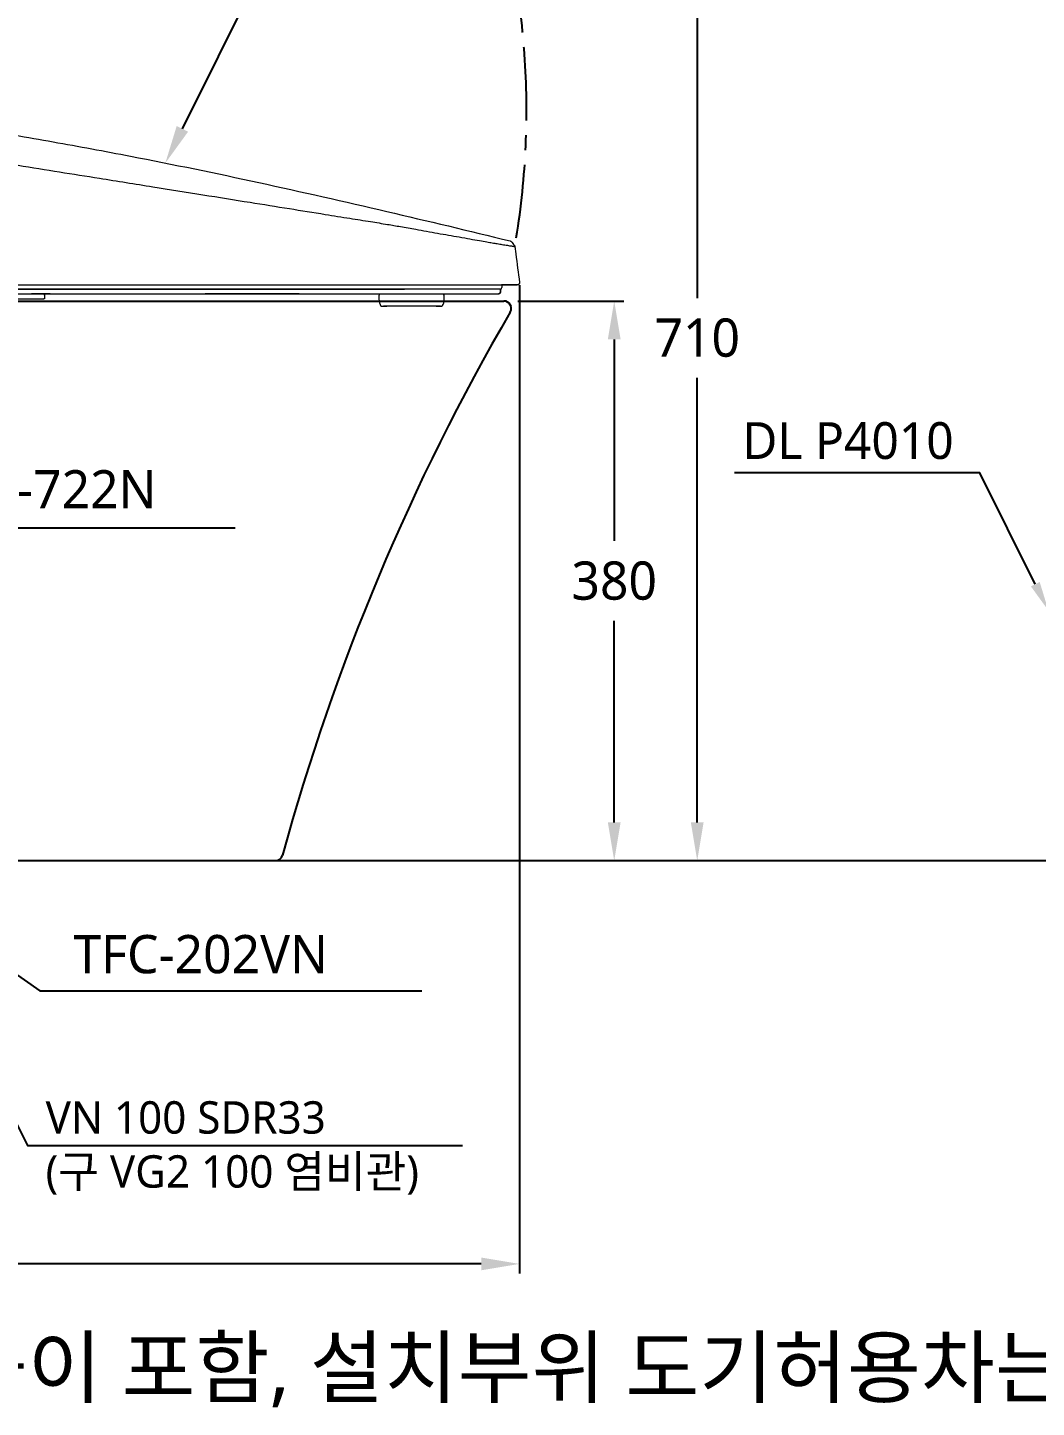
# Model space of a CAD drawing. Extents: x -2111 to 4214, y -25 to 2527.
# Drawn here: x -1409 to -724, y -25 to 912 of the extents above; entities that cross this region are included whole.
import ezdxf

# ---------------------------------------------------------------- set-up
doc = ezdxf.new("R2010")
doc.units = 0
doc.header["$LTSCALE"] = 20
doc.header["$MEASUREMENT"] = 0
doc.linetypes.add('CENTER', pattern=[2, 1.25, -0.25, 0.25, -0.25])
doc.layers.get('0').update_dxf_attribs({"linetype": 'CONTINUOUS'})
doc.layers.get('DEFPOINTS').update_dxf_attribs({"linetype": 'CONTINUOUS'})
for name, color, linetype in [('1', 7, 'CONTINUOUS'), ('2', 2, 'CONTINUOUS'), ('3', 3, 'CONTINUOUS'), ('6', 6, 'CONTINUOUS'), ('CENTER', 2, 'CENTER')]:
    doc.layers.add(name, color=color, linetype=linetype)
doc.styles.add('GHS', font='romans', dxfattribs={"bigfont": 'ghs'})
doc.styles.add('ROMANS', font='NanumGothic.ttf', dxfattribs={"height": 10.144927})
doc.styles.get("Standard").update_dxf_attribs({"font": 'NanumGothic.ttf'})
doc.dimstyles.get("Standard").update_dxf_attribs({"dimtxt": 2.7, "dimasz": 2.5, "dimexe": 1.5, "dimexo": 1.5, "dimgap": 1.5, "dimtad": 1, "dimdec": 0, "dimlfac": 10, "dimzin": 0, "dimdsep": 46, "dimtxsty": 'Standard', "dimcen": 0, "dimclrt": 2, "dimadec": 0, "dimazin": 0, "dimtfac": 1, "dimtdec": 0, "dimtmove": 0, "dimatfit": 3, "dimfxl": 0, "dimtolj": 1, "dimtzin": 0, "dimarcsym": 0})

# ---------------------------------------------------------------- blocks, each defined once
blk = doc.blocks.new('*D59')
at = {"color": 3, "lineweight": -2}
for p, q in [((-1011.55, 1056.61), (-948.06, 1056.61)), ((-954.56, 1030.61), (-954.56, 728.67)), ((-954.56, 372.61), (-954.56, 674.55)), ((-968.68, 346.61), (-948.06, 346.61))]:
    blk.add_line(p, q, dxfattribs=at)
at = {"color": 3}
for points in [[(-958.9, 1030.61), (-950.23, 1030.61), (-954.56, 1056.61)], [(-958.9, 372.61), (-950.23, 372.61), (-954.56, 346.61)]]:
    blk.add_solid(points, dxfattribs=at)
at = {"layer": 'DEFPOINTS', "color": 0}
for p in [(-1013.5, 1056.61), (-970.63, 346.61), (-954.56, 346.61)]:
    blk.add_point(p, dxfattribs=at)
at = {"color": 2, "insert": (-954.56, 701.61), "char_height": 26, "attachment_point": 5}
blk.add_mtext('\\A1;710', dxfattribs=at)
blk = doc.blocks.new('*D65')
at = {"color": 3, "lineweight": -2}
for p, q in [((-1076.48, 726.61), (-1004.45, 726.61)), ((-1010.95, 700.61), (-1010.95, 563.78)), ((-1010.95, 372.61), (-1010.95, 509.44)), ((-1210.85, 346.61), (-1004.45, 346.61))]:
    blk.add_line(p, q, dxfattribs=at)
at = {"color": 3}
for points in [[(-1015.28, 700.61), (-1006.61, 700.61), (-1010.95, 726.61)], [(-1015.28, 372.61), (-1006.61, 372.61), (-1010.95, 346.61)]]:
    blk.add_solid(points, dxfattribs=at)
at = {"layer": 'DEFPOINTS', "color": 0}
for p in [(-1078.43, 726.61), (-1212.8, 346.61), (-1010.95, 346.61)]:
    blk.add_point(p, dxfattribs=at)
at = {"color": 2, "insert": (-1010.95, 536.61), "char_height": 26, "attachment_point": 5}
blk.add_mtext('\\A1;380', dxfattribs=at)
blk = doc.blocks.new('*D68')
at = {"color": 3, "lineweight": -2}
for p, q in [((-1075.3, 737.34), (-1075.3, 66.23)), ((-1843.43, 342.71), (-1843.43, 66.23)), ((-1101.3, 72.73), (-1817.43, 72.73))]:
    blk.add_line(p, q, dxfattribs=at)
at = {"color": 3}
for points in [[(-1817.43, 77.07), (-1817.43, 68.4), (-1843.43, 72.73)], [(-1101.3, 77.07), (-1101.3, 68.4), (-1075.3, 72.73)]]:
    blk.add_solid(points, dxfattribs=at)
at = {"layer": 'DEFPOINTS', "color": 0}
for p in [(-1075.3, 739.29), (-1843.43, 344.66), (-1843.43, 72.73)]:
    blk.add_point(p, dxfattribs=at)
at = {"color": 2, "insert": (-1459.37, 99.89), "char_height": 26, "attachment_point": 5}
blk.add_mtext('\\A1;767', dxfattribs=at)

msp = doc.modelspace()

# ---------------------------------------------------------------- linework, layer by layer
at = {"color": 7}
for p, q in [((-1816.89, 726.62), (-1085.89, 726.62)), ((-1792.63, 346.62), (-1241.06, 346.61))]:
    msp.add_line(p, q, dxfattribs=at)
for centre, radius, start, end in [((-1085.89, 721.62), 5, 329.79978, 90.1088), ((251.54, -56.79), 1542.47, 149.79978, 164.69752), ((-1241.06, 351.61), 5, 269.99867, 344.69752)]:
    msp.add_arc(centre, radius, start, end, dxfattribs=at)
at = {"layer": '1', "color": 7, "linetype": 'Continuous', "lineweight": 18}
for p, q in [((-1080.79, 766.91), (-1080.79, 766.91)), ((-1080.79, 766.91), (-1080.79, 766.91)), ((-1078.47, 763.65), (-1077.82, 758.66)), ((-1408.37, 731.62), (-1406.87, 731.62)), ((-1405.09, 731.62), (-1406.87, 731.62)), ((-1405.09, 731.62), (-1405.05, 731.62)), ((-1403.25, 731.62), (-1405.05, 731.62)), ((-1088.24, 732.62), (-1088.24, 732.62)), ((-1088.2, 734.62), (-1088.19, 734.62)), ((-1087.19, 735.73), (-1087.2, 735.73)), ((-1087.2, 735.73), (-1087.19, 735.73)), ((-1087.19, 735.73), (-1087.19, 735.73)), ((-1429.25, 728.12), (-1405.66, 728.12)), ((-1405.66, 728.12), (-1398.41, 728.12)), ((-1398, 728.12), (-1398.41, 728.12)), ((-1398, 730.62), (-1398, 728.12)), ((-1170.52, 728.12), (-1170.52, 730.62)), ((-1170.24, 724.95), (-1170.52, 728.12)), ((-1145.6, 723.12), (-1165.4, 723.12)), ((-1126.72, 728.12), (-1127, 724.95)), ((-1126.72, 730.62), (-1126.72, 728.12))]:
    msp.add_line(p, q, dxfattribs=at)
at = {"layer": '1', "color": 7, "linetype": 'Continuous', "lineweight": 13}
for p, q in [((-1088.24, 732.62), (-1088.25, 732.62)), ((-1088.25, 732.62), (-1088.25, 732.62)), ((-1076.79, 737.6), (-1076.8, 737.6))]:
    msp.add_line(p, q, dxfattribs=at)
at = {"layer": '1', "color": 7, "linetype": 'Continuous', "lineweight": 18}
for centre, start, end in [((-1168.25, 725.12), 185, 270), ((-1128.99, 725.12), 270, 355)]:
    msp.add_arc(centre, 2, start, end, dxfattribs=at)
at = {"layer": '1', "color": 7, "linetype": 'Continuous', "lineweight": 18, "extrusion": (0, 0, -1)}
for centre, major_axis, start_param, end_param in [((-1397, 730.62), (0, 1), 4.741103, 6.28189), ((-1171.52, 730.62), (0, 1), 0.001309, 1.599654), ((-1125.72, 730.62), (0, -1), 1.572836, 3.141588)]:
    msp.add_ellipse(centre, major_axis=major_axis, ratio=1, start_param=start_param, end_param=end_param, dxfattribs=at)
at = {"layer": '1', "color": 7, "linetype": 'Continuous', "lineweight": 18}
for points, degree, knots in [([(-1577.59, 860.68), (-1568.5, 859.88), (-1541.74, 857.28), (-1497.43, 851.73), (-1444.71, 843.81), (-1392.1, 834.88), (-1327.88, 822.99), (-1252.22, 807.42), (-1166.47, 787.88), (-1109.84, 774.34), (-1081.6, 767.43)], 3, [0.0001769, 0.0001769, 0.0001769, 0.0001769, 0.0544635, 0.1599748, 0.2656167, 0.3713739, 0.4772296, 0.6538318, 0.8305959, 1, 1, 1, 1]), ([(-1079.84, 763.86), (-1079.82, 763.86), (-1079.51, 763.81), (-1079.01, 763.73), (-1078.55, 763.66), (-1078.49, 763.65), (-1078.47, 763.65)], 3, [0, 0, 0, 0, 0.022768, 0.350763, 0.676477, 1, 1, 1, 1]), ([(-1513.87, 741.53), (-1511.62, 741.16), (-1507, 740.41), (-1499.88, 739.53), (-1492.42, 738.81), (-1484.63, 738.26), (-1476.5, 737.88), (-1468.05, 737.65), (-1459.28, 737.58), (-1450.2, 737.6), (-1435.92, 737.59), (-1416.54, 737.6), (-1392.17, 737.6), (-1375.92, 737.6), (-1367.8, 737.6)], 3, [0, 0, 0, 0, 0.046811, 0.095785, 0.146948, 0.200319, 0.255899, 0.313678, 0.373623, 0.435699, 0.499915, 0.666576, 0.83327, 1, 1, 1, 1]), ([(-1493.96, 738.88), (-1491.2, 738.37), (-1488.45, 737.9), (-1479.89, 736.51), (-1474.1, 735.58), (-1462.49, 734.62), (-1456.67, 734.62), (-1427.6, 734.61), (-1404.35, 734.62), (-1357.88, 734.62), (-1334.66, 734.62), (-1288.23, 734.62), (-1265.02, 734.62), (-1230.23, 734.62), (-1218.64, 734.62), (-1195.47, 734.62), (-1183.88, 734.62), (-1169.4, 734.62), (-1166.51, 734.62), (-1160.72, 734.62), (-1157.83, 734.62), (-1154.44, 734.62), (-1153.9, 734.62), (-1153.36, 734.62)], 3, [0, 0, 0, 0, 0.024322, 0.024322, 0.07542, 0.07542, 0.126517, 0.126517, 0.330906, 0.330906, 0.535295, 0.535295, 0.739684, 0.739684, 0.841879, 0.841879, 0.944073, 0.944073, 0.969622, 0.969622, 0.995171, 0.995171, 1, 1, 1, 1]), ([(-1432.07, 731.62), (-1422.32, 731.62), (-1412.57, 731.62), (-1398.74, 731.62), (-1394.67, 731.62), (-1382.44, 731.62), (-1374.29, 731.62), (-1362.07, 731.62), (-1358, 731.62), (-1345.78, 731.62), (-1337.64, 731.62), (-1325.42, 731.62), (-1321.35, 731.62), (-1309.14, 731.62), (-1301, 731.62), (-1290.83, 731.62), (-1288.8, 731.62), (-1286.76, 731.62)], 3, [0, 0, 0, 0, 0.201144, 0.201144, 0.285234, 0.285234, 0.453415, 0.453415, 0.537504, 0.537504, 0.705685, 0.705685, 0.789775, 0.789775, 0.957955, 0.957955, 1, 1, 1, 1]), ([(-1286.68, 734.62), (-1288.69, 734.62), (-1290.71, 734.62), (-1300.78, 734.62), (-1308.83, 734.62), (-1324.95, 734.62), (-1333.01, 734.62), (-1345.1, 734.62), (-1349.13, 734.62), (-1361.23, 734.62), (-1369.29, 734.62), (-1381.39, 734.62), (-1385.43, 734.62), (-1396.55, 734.62), (-1403.64, 734.62), (-1417.83, 734.62), (-1424.92, 734.62), (-1432.02, 734.62)], 3, [0, 0, 0, 0, 0.041611, 0.041611, 0.208056, 0.208056, 0.374502, 0.374502, 0.457724, 0.457724, 0.62417, 0.62417, 0.707392, 0.707392, 0.853694, 0.853694, 1, 1, 1, 1]), ([(-1394.04, 731.62), (-1396.56, 731.62), (-1399.07, 731.62), (-1402.78, 731.62), (-1404, 731.62), (-1405.21, 731.62)], 3, [0, 0, 0, 0, 0.667195, 0.667195, 1, 1, 1, 1]), ([(-1367.8, 737.6), (-1315.25, 737.6), (-1262.52, 737.6), (-1236.2, 737.6), (-1209.97, 737.6), (-1204.41, 737.6), (-1183.71, 737.6), (-1180.8, 737.6), (-1170.58, 737.6), (-1162.45, 737.6), (-1157.45, 737.6), (-1141.45, 737.6), (-1131.64, 737.6), (-1117.86, 737.6), (-1108.36, 737.6), (-1104.17, 737.6), (-1099.25, 737.6), (-1094.64, 737.6), (-1092.08, 737.6), (-1089.52, 737.6), (-1087.86, 737.6), (-1086.84, 737.6), (-1085.49, 737.6), (-1081.06, 737.6), (-1079.03, 737.6), (-1076.79, 737.6), (-1076.79, 737.6)], 2, [0, 0, 0, 0.25, 0.25, 0.375, 0.375, 0.4375, 0.4375, 0.46875, 0.46875, 0.5, 0.5, 0.5625, 0.5625, 0.625, 0.625, 0.65625, 0.65625, 0.6875, 0.6875, 0.71875, 0.71875, 0.75, 0.75, 0.875, 0.875, 1, 1, 1]), ([(-1224.93, 731.62), (-1232, 731.62), (-1239.14, 731.62), (-1253.75, 731.62), (-1261.23, 731.62), (-1275.4, 731.62), (-1282.09, 731.62), (-1288.78, 731.62)], 3, [0, 0, 0, 0, 0.334903, 0.334903, 0.686154, 0.686154, 1, 1, 1, 1]), ([(-1224.94, 731.62), (-1232.01, 731.62), (-1239.15, 731.62), (-1253.75, 731.62), (-1261.23, 731.62), (-1275.35, 731.62), (-1281.99, 731.62), (-1288.63, 731.62)], 3, [0, 0, 0, 0, 0.335493, 0.335493, 0.687642, 0.687642, 1, 1, 1, 1]), ([(-1286.76, 731.62), (-1283.26, 731.62), (-1279.76, 731.62), (-1272.77, 731.62), (-1269.27, 731.62), (-1258.77, 731.62), (-1251.78, 731.62), (-1240.62, 731.62), (-1236.45, 731.62), (-1228.12, 731.62), (-1223.95, 731.62), (-1211.46, 731.62), (-1203.13, 731.62), (-1190.65, 731.62), (-1186.48, 731.62), (-1178.16, 731.62), (-1174, 731.62), (-1167.76, 731.62), (-1165.68, 731.62), (-1163.08, 731.62), (-1162.56, 731.62), (-1159.96, 731.62), (-1157.88, 731.62), (-1155.81, 731.62)], 3, [0, 0, 0, 0, 0.080063, 0.080063, 0.160126, 0.160126, 0.320249, 0.320249, 0.415646, 0.415646, 0.511044, 0.511044, 0.70184, 0.70184, 0.797237, 0.797237, 0.892635, 0.892635, 0.940333, 0.940333, 0.952258, 0.952258, 1, 1, 1, 1]), ([(-1155.65, 734.62), (-1157.68, 734.62), (-1159.73, 734.62), (-1162.3, 734.62), (-1162.81, 734.62), (-1165.37, 734.62), (-1167.43, 734.62), (-1173.58, 734.62), (-1177.68, 734.62), (-1185.89, 734.62), (-1190, 734.62), (-1202.31, 734.62), (-1210.52, 734.62), (-1222.84, 734.62), (-1226.95, 734.62), (-1235.17, 734.62), (-1239.28, 734.62), (-1250.6, 734.62), (-1257.81, 734.62), (-1272.24, 734.62), (-1279.46, 734.62), (-1286.68, 734.62)], 3, [0, 0, 0, 0, 0.047051, 0.047051, 0.058804, 0.058804, 0.105814, 0.105814, 0.199833, 0.199833, 0.293853, 0.293853, 0.481893, 0.481893, 0.575912, 0.575912, 0.669932, 0.669932, 0.834964, 0.834964, 1, 1, 1, 1]), ([(-1155.81, 731.62), (-1147.94, 731.62), (-1140.49, 731.62), (-1126.48, 731.62), (-1120.26, 731.62), (-1109.51, 731.62), (-1105.21, 731.62), (-1100.44, 731.62), (-1099.17, 731.62), (-1097.3, 731.62), (-1096.7, 731.62), (-1094, 731.62), (-1092.27, 731.62), (-1089.96, 731.62), (-1089.34, 731.62), (-1089.25, 731.62)], 3, [0, 0, 0, 0, 0.125, 0.125, 0.25, 0.25, 0.375, 0.375, 0.4375, 0.4375, 0.5, 0.5, 0.75, 0.75, 1, 1, 1, 1]), ([(-1155.81, 731.62), (-1147.94, 731.62), (-1140.49, 731.62), (-1126.48, 731.62), (-1120.26, 731.62), (-1109.51, 731.62), (-1105.21, 731.62), (-1100.44, 731.62), (-1099.17, 731.62), (-1097.3, 731.62), (-1096.7, 731.62), (-1094, 731.62), (-1092.27, 731.62), (-1089.96, 731.62), (-1089.34, 731.62), (-1089.25, 731.62)], 3, [0, 0, 0, 0, 0.125, 0.125, 0.25, 0.25, 0.375, 0.375, 0.4375, 0.4375, 0.5, 0.5, 0.75, 0.75, 1, 1, 1, 1]), ([(-1088.25, 734.62), (-1088.34, 734.62), (-1088.97, 734.62), (-1091.3, 734.62), (-1093.06, 734.62), (-1095.79, 734.62), (-1096.41, 734.62), (-1098.35, 734.62), (-1099.65, 734.62), (-1104.52, 734.62), (-1108.88, 734.62), (-1119.77, 734.62), (-1126.04, 734.62), (-1140.19, 734.62), (-1147.71, 734.62), (-1155.65, 734.62)], 3, [0, 0, 0, 0, 0.25, 0.25, 0.5, 0.5, 0.5625, 0.5625, 0.625, 0.625, 0.75, 0.75, 0.875, 0.875, 1, 1, 1, 1]), ([(-1098.08, 734.62), (-1098.95, 734.62), (-1100.01, 734.62), (-1104.52, 734.62), (-1108.88, 734.62), (-1119.77, 734.62), (-1126.04, 734.62), (-1140.19, 734.62), (-1147.71, 734.62), (-1155.65, 734.62)], 3, [0, 0, 0, 0, 0.114792, 0.114792, 0.409861, 0.409861, 0.704931, 0.704931, 1, 1, 1, 1]), ([(-1089.24, 731.62), (-1089.13, 731.62), (-1089.02, 731.64), (-1088.9, 731.68), (-1088.89, 731.69), (-1088.88, 731.69)], 3, [0, 0, 0, 0, 0.908045, 0.908045, 1, 1, 1, 1]), ([(-1076.8, 737.6), (-1076.95, 737.6), (-1079.03, 737.59), (-1081.06, 737.59), (-1085.49, 737.59), (-1086.66, 737.59), (-1087.58, 737.59)], 2, [0, 0, 0, 0.432369, 0.432369, 0.898787, 0.898787, 1, 1, 1]), ([(-1075.3, 739.29), (-1075.28, 739.08), (-1075.3, 738.77), (-1075.46, 738.37), (-1075.65, 738.1), (-1075.9, 737.87), (-1076.28, 737.66), (-1076.58, 737.6), (-1076.79, 737.6)], 3, [0, 0, 0, 0, 0.238065, 0.367451, 0.499993, 0.632536, 0.761926, 1, 1, 1, 1])]:
    msp.add_open_spline(points, degree=degree, knots=knots, dxfattribs=at)
at = {"layer": '1', "color": 7, "linetype": 'Continuous', "lineweight": 13}
for points, degree, knots in [([(-1581.63, 845.36), (-1572.1, 843.84), (-1553.24, 840.83), (-1525.28, 836.35), (-1497.97, 831.97), (-1470.6, 827.58), (-1443.29, 823.2), (-1415.51, 818.77), (-1388.06, 814.39), (-1369.66, 811.46), (-1360.63, 810.03)], 3, [0, 0, 0, 0, 0.129382, 0.255754, 0.379262, 0.500005, 0.627252, 0.750002, 0.877306, 1, 1, 1, 1]), ([(-1360.63, 810.03), (-1348.56, 808.1), (-1325.11, 804.37), (-1291, 798.92), (-1260.08, 793.97), (-1232.38, 789.54), (-1209.78, 785.9), (-1191.38, 782.95), (-1177.3, 780.7), (-1165.84, 778.85), (-1155.61, 777.13), (-1144.25, 775.06), (-1130.51, 772.61), (-1118.07, 770.48), (-1108.74, 768.8), (-1102.58, 767.69), (-1097.44, 766.83), (-1093.38, 766.1), (-1089.7, 765.51), (-1087.35, 765.06), (-1085.27, 764.75), (-1083.48, 764.46), (-1081.97, 764.21), (-1080.75, 764.01), (-1080.11, 763.91), (-1079.84, 763.86)], 3, [0, 0, 0, 0, 0.097906, 0.190218, 0.276845, 0.349088, 0.415269, 0.460578, 0.498709, 0.529736, 0.553681, 0.581938, 0.622824, 0.666781, 0.691628, 0.716792, 0.739657, 0.760179, 0.786169, 0.828815, 0.86405, 0.899021, 0.933726, 0.968169, 1, 1, 1, 1]), ([(-1087.42, 737.59), (-1083.36, 737.59), (-1081.45, 737.59), (-1079.25, 737.6), (-1079.25, 737.6)], 2, [0, 0, 0, 0.488851, 0.488851, 1, 1, 1])]:
    msp.add_open_spline(points, degree=degree, knots=knots, dxfattribs=at)
at = {"layer": '1', "color": 7, "linetype": 'Continuous', "lineweight": 18}
for points, degree in [([(-1081.61, 767.43), (-1081.11, 767.31), (-1080.79, 766.91)], 2), ([(-1080.79, 766.91), (-1080.12, 766.07), (-1079.45, 765.23), (-1078.78, 764.39)], 3), ([(-1077.82, 758.66), (-1076.98, 752.2), (-1076.14, 745.75), (-1075.3, 739.29)], 3), ([(-1397.17, 731.62), (-1396.96, 731.62), (-1397, 731.62)], 2), ([(-1397.17, 731.62), (-1396.96, 731.62), (-1397, 731.62)], 2), ([(-1088.24, 734.62), (-1088.24, 732.67)], 1), ([(-1088.24, 732.62), (-1088.24, 734.62)], 1), ([(-1088.19, 734.62), (-1087.63, 734.62), (-1087.13, 735.17), (-1087.19, 735.73)], 3), ([(-1087.4, 737.6), (-1087.2, 735.78)], 1), ([(-1087.4, 737.6), (-1087.33, 736.97), (-1087.26, 736.35), (-1087.19, 735.73)], 3)]:
    msp.add_open_spline(points, degree=degree, dxfattribs=at)
for points, weights, degree in [([(-1078.78, 764.39), (-1078.52, 764.07), (-1078.47, 763.65)], [1, 0.963265422327, 1], 2), ([(-1075.3, 739.29), (-1075.08, 737.6), (-1076.79, 737.6)], [0.999993420949, 0.66003437968, 0.999982541592], 2), ([(-1168.23, 723.12), (-1168.07, 723.12), (-1166.94, 723.12), (-1165.4, 723.12)], [0.601334858383, 0.683841131024, 0.816729511563, 1], 3), ([(-1165.4, 723.12), (-1166.33, 723.12), (-1167.11, 723.12), (-1167.63, 723.12)], [1, 0.881028857654, 0.783288914375, 0.706780170162], 3), ([(-1131.84, 723.12), (-1118.08, 723.12), (-1131.84, 723.12), (-1145.6, 723.12)], [1, 0.333333333332, 0.333333333332, 1], 3)]:
    msp.add_rational_spline(points, weights, degree=degree, dxfattribs=at)
at = {"layer": '1', "color": 7, "linetype": 'Continuous', "lineweight": 13}
for points in [[(-1088.25, 732.62), (-1088.25, 732.1), (-1088.72, 731.62), (-1089.25, 731.62)], [(-1088.31, 732.29), (-1088.46, 731.91), (-1088.84, 731.62), (-1089.25, 731.62)], [(-1088.25, 732.62), (-1088.25, 733.29), (-1088.25, 733.96), (-1088.25, 734.62)], [(-1088.19, 734.62), (-1087.63, 734.62), (-1087.14, 735.17), (-1087.2, 735.73)], [(-1087.4, 737.59), (-1087.33, 736.97), (-1087.26, 736.35), (-1087.2, 735.73)]]:
    msp.add_open_spline(points, degree=3, dxfattribs=at)
at = {"layer": '3'}
for points in [[(-1304.27, 843.58), (-1255.2, 941.99), (-1000.65, 941.99)], [(-1536.33, 474.19), (-1487.26, 572.61), (-1268.42, 572.61)], [(-1473.26, 280.4), (-1409.5, 153.22), (-1113.98, 153.22)]]:
    msp.add_lwpolyline(points, dxfattribs=at)
at = {"layer": '3', "extrusion": (0, 0, -1)}
msp.add_lwpolyline([(724.92, 534.3), (762.66, 610), (929.26, 610)], dxfattribs=at)
at = {"layer": '3'}
msp.add_solid([(-1300.39, 841.65), (-1315.87, 820.31), (-1308.15, 845.51)], dxfattribs=at)
at = {"layer": '3', "extrusion": (0, 0, -1)}
msp.add_solid([(727.9, 532.81), (715.99, 516.4), (721.93, 535.79)], dxfattribs=at)
at = {"layer": '6'}
msp.add_lwpolyline([(-616.98, 2271.65), (-1843.43, 2271.65), (-1843.43, 346.61), (84.07, 346.61), (84.07, 1346.61)], dxfattribs=at)
at = {"layer": 'CENTER', "color": 1, "linetype": 'CENTER', "ltscale": 2}
msp.add_arc((-1610.71, 855.95), 540.19, 350.79798, 96.22213, dxfattribs=at)

# ---------------------------------------------------------------- texts
at = {"layer": '2', "attachment_point": 4, "style": 'ROMANS'}
for s, insert, char_height in [('DL P4010', (-923.86, 631.69), 25), ('TFC-722N', (-1474.42, 598.61), 26), ('TFC-202VN', (-1378.3, 282.92), 26), ('VN 100 SDR33\\P(구 VG2 100 염비관)', (-1397.18, 151.42), 22)]:
    msp.add_mtext(s, dxfattribs=dict(at, insert=insert, char_height=char_height))
at = {"layer": '3', "color": 1, "insert": (-1856.29, 22.5), "char_height": 40, "attachment_point": 1, "style": 'GHS'}
msp.add_mtext_dynamic_manual_height_columns('{\\fNanumGothic|b0|i0|c129|p50;※주의: 비데 개폐높이 포함, 설치부위 도기허용차는 ±5%이므로 반드시 실측 확인 후 시공하십시오.}', width=2648.2618, gutter_width=13.51, heights=[0], dxfattribs=at)

# ---------------------------------------------------------------- dimensions: what is measured, and where the dimension line sits
for base, p1, p2, picture, middle in [((-954.56, 346.61), (-1013.5, 1056.61), (-970.63, 346.61), '*D59', (-954.56, 701.61)), ((-1010.95, 346.61), (-1078.43, 726.61), (-1212.8, 346.61), '*D65', (-1010.95, 536.61))]:
    dim = msp.add_linear_dim(base=base, p1=p1, p2=p2, angle=90, dimstyle='Standard', override={"dimscale": 1.3, "dimtxt": 20, "dimasz": 20, "dimexe": 5, "dimgap": 10, "dimtih": 1, "dimtoh": 1, "dimlfac": 1, "dimclrd": 3, "dimclre": 3, "dimarcsym": 1})
    dim.commit()
    dim.dimension.update_dxf_attribs({"geometry": picture, "text_midpoint": middle, "dimtype": 160})
dim = msp.add_linear_dim(base=(-1843.43, 72.73), p1=(-1075.3, 739.29), p2=(-1843.43, 344.66), text='767', dimstyle='Standard', override={"dimscale": 1.3, "dimtxt": 20, "dimasz": 20, "dimexe": 5, "dimgap": 10, "dimlfac": 1, "dimclrd": 3, "dimclre": 3, "dimarcsym": 1})
dim.commit()
dim.dimension.update_dxf_attribs({"geometry": '*D68', "text_midpoint": (-1459.37, 99.89)})

# ---------------------------------------------------------------- leaders
msp.add_leader([(-1487.23, 318.11), (-1401.14, 258.27), (-1141.68, 258.27)], dimstyle='Standard', override={"dimscale": 1.3, "dimtxt": 20, "dimasz": 20, "dimexe": 5, "dimgap": 10, "dimtad": 0, "dimlfac": 1, "dimclrd": 3, "dimclre": 3, "dimarcsym": 1})

doc.saveas('drawing.dxf')
